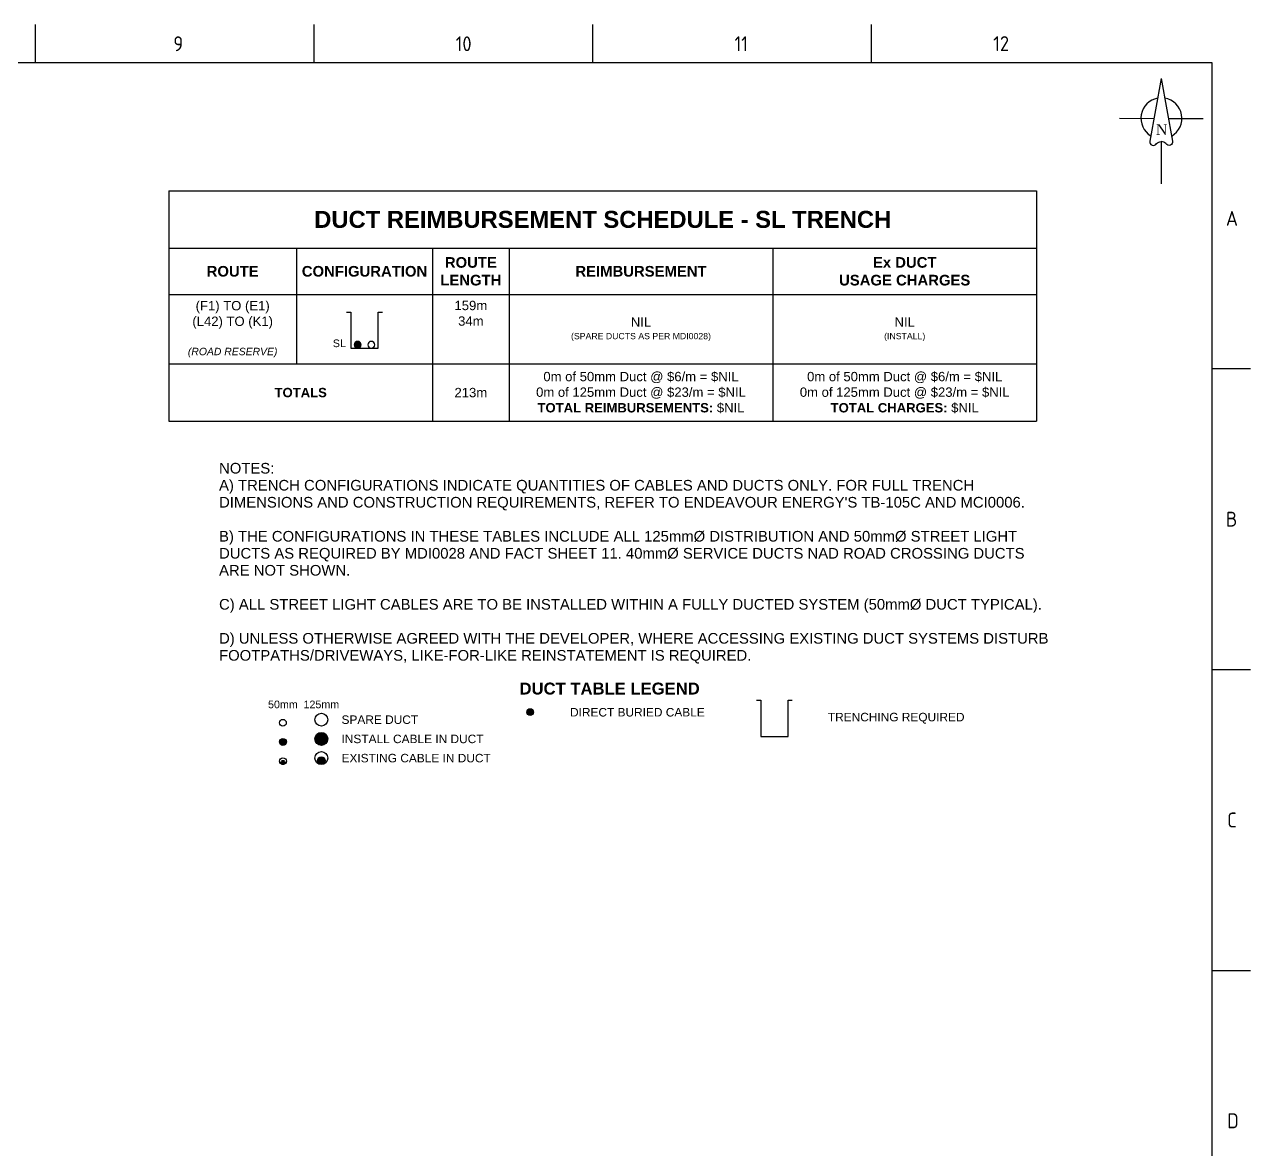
# Paper-space layout 'DUCT' of a CAD drawing. Extents: x 6 to 839, y -116 to 471.
# Drawn here: x 551.2 to 839.4, y 206 to 470.5 of the extents above; entities that cross this region are included whole.
import ezdxf
from ezdxf.enums import TextEntityAlignment as Align

# ---------------------------------------------------------------- set-up
doc = ezdxf.new("R2010")
doc.units = 0
doc.layers.add('_User Duct Profiles', color=8, linetype='Continuous')
doc.layers.add('Notes', color=7, linetype='Continuous')
doc.styles.add('ARIAL', font='arial.ttf', dxfattribs={"height": 2})
doc.styles.add('iecARIAL', font='arial.ttf', dxfattribs={"height": 2})
doc.styles.add('iecISOCP', font='isocp.shx')
doc.styles.add('iecNAME', font='times.ttf')
doc.styles.get("Standard").update_dxf_attribs({"font": 'isocp.shx'})

# ---------------------------------------------------------------- blocks, each defined once
blk = doc.blocks.new('NorthPnt 11(NP11)')
for p, q in [((-19.7, 0.02), (-3.49, 0)), ((3.32, 0), (19.7, -0.02)), ((-0.08, -10.94), (-0.08, -30.8))]:
    blk.add_line(p, q)
for points in [[(-0.08, 18.81), (-5.43, -10.68, 0.877048), (-2.29, -11.9, -0.1543), (-0.08, -10.94, 0.090511)], [(-0.08, 18.81), (5.26, -10.68, -0.877048), (2.13, -11.9, 0.1543), (-0.08, -10.94, -0.090511)]]:
    blk.add_lwpolyline(points, format="xyb")
for start, end in [(100.5988, 238.86433), (300.09942, 80.43745)]:
    blk.add_arc((0, 0), 9.64, start, end)
at = {"color": 7, "style": 'iecNAME'}
blk.add_text('N', height=5.02, dxfattribs=at).set_placement((-2.62, -7.82))
blk = doc.blocks.new('CABLE_LARGE_NEW')
h = blk.add_hatch(color=256)
edge = h.paths.add_edge_path()
edge.add_arc((0, 0.8), 0.8, 0, 360)
blk.add_circle((0, 0.8), 0.8)
for tag, flags, p in [('COND_CODE', 9, (1.5, 0)), ('STATE', 9, (1.5, -0.4)), ('XSECT_SIZE', 9, (1.5, -0.6)), ('Z', 1, (1.5, -1.6)), ('FB_REFERENCE', 9, (1.5, -0.2)), ('NOTES', 9, (1.5, -0.8)), ('OWNED_BY', 9, (1.5, -1)), ('OPERATED_BY', 9, (1.5, -1.2)), ('MAINTAINED_BY', 9, (1.5, -1.4))]:
    blk.add_attdef(tag, text='', height=0.2, dxfattribs=dict(flags=flags)).set_placement(p, align=Align.MIDDLE_LEFT)
blk = doc.blocks.new('DUCT_NEW')
blk.add_circle((0, 0.8), 0.8)
at = {"flags": 1}
blk.add_attdef('Z', (0, 0), '', height=0.2, dxfattribs=at)
at = {"flags": 9}
for tag, p in [('DUCT_CODE', (0, 0)), ('XSECT_TYPE', (0, -0.2)), ('STATE', (0, -0.6)), ('FB_REFERENCE', (0, -0.4)), ('NOTES', (0, -0.8)), ('OWNED_BY', (0, -1.02)), ('OPERATED_BY', (0, -1.23)), ('MAINTAINED_BY', (0, -1.42))]:
    blk.add_attdef(tag, text='', height=0.2, dxfattribs=at).set_placement(p, align=Align.MIDDLE_LEFT)
blk = doc.blocks.new('DUCT_50_NEW')
blk.add_circle((0, 0.4), 0.4)
at = {"flags": 1}
blk.add_attdef('Z', (0, 0), '', height=0.2, dxfattribs=at)
at = {"flags": 9}
for tag, p in [('DUCT_CODE', (0, 0)), ('XSECT_TYPE', (0, -0.2)), ('STATE', (0, -0.6)), ('FB_REFERENCE', (0, -0.4)), ('NOTES', (0, -0.8)), ('OWNED_BY', (0, -1.01)), ('OPERATED_BY', (0, -1.21)), ('MAINTAINED_BY', (0, -1.42))]:
    blk.add_attdef(tag, text='', height=0.2, dxfattribs=at).set_placement(p, align=Align.MIDDLE_LEFT)
blk = doc.blocks.new('TRENCH_HV_2_DUCTS')
blk.add_lwpolyline([(-2.1, 4.25), (-1.6, 4.25), (-1.6, 0), (1.6, 0), (1.6, 4.25), (2.1, 4.25)])
blk = doc.blocks.new('*T218')
at = {"layer": 'Notes', "color": 0, "linetype": 'ByBlock', "lineweight": -2, "transparency": 16777216}
for p, q in [((0, 0), (204, 0)), ((0, 0), (0, -54.22)), ((204, 0), (204, -54.22)), ((0, -13.5), (204, -13.5)), ((30, -13.5), (30, -40.71)), ((62, -13.5), (62, -54.22)), ((80, -13.5), (80, -54.22)), ((142, -13.5), (142, -54.22)), ((0, -24.41), (204, -24.41)), ((0, -40.71), (204, -40.71)), ((0, -54.22), (204, -54.22))]:
    blk.add_line(p, q, dxfattribs=at)
at = {"layer": 'Notes', "transparency": 16777216, "style": 'ARIAL'}
for s, insert, char_height, width, attachment_point in [('{\\fArial|b1|i0|c0|p34;DUCT REIMBURSEMENT SCHEDULE - SL TRENCH}', (102, -6.75), 4, 201.0667, 5), ('{\\fArial|b1|i0|c0|p34;ROUTE LENGTH}', (71, -18.95), 2.5, 15.0667, 5), ('{\\fArial|b1|i0|c0|p34;Ex DUCT\\PUSAGE CHARGES}', (173, -18.95), 2.5, 59.0667, 5), ('{\\fArial|b1|i0|c0|p34;ROUTE}', (15, -18.95), 2.5, 27.0667, 5), ('{\\fArial|b1|i0|c0|p34;CONFIGURATION}', (46, -18.95), 2.5, 29.0667, 5), ('{\\fArial|b1|i0|c0|p34;REIMBURSEMENT}', (111, -18.95), 2.5, 59.0667, 5), ('(F1) TO (E1)\\P(L42) TO (K1)\\P\\P{\\fArial|b0|i1|c0|p34;\\H0.79545x;(ROAD RESERVE\\H0.99999x;)}', (15, -32.56), 2.2, 27.0667, 5), ('159m\\P34m', (71, -25.87), 2.2, 15.0667, 2), ('NIL\\P{\\H0.66667x;(SPARE DUCTS AS PER MDI0028)}', (111, -32.56), 2.2, 59.0667, 5), ('NIL\\P{\\H0.66667x;(INSTALL)}', (173, -32.56), 2.2, 59.0667, 5), ('0m of 50mm Duct @ $6/m = $NIL\\P0m of 125mm Duct @ $23/m = $NIL{\\fArial|b1|i0|c0|p34;\\C0;\\PTOTAL REIMBURSEMENTS:\\fArial|b0|i0|c0|p34; $NIL}', (111, -47.47), 2.2, 59.0667, 5), ('0m of 50mm Duct @ $6/m = $NIL\\P0m of 125mm Duct @ $23/m = $NIL\\P{\\fArial|b1|i0|c0|p34;\\C0;TOTAL CHARGES:\\fArial|b0|i0|c0|p34; $NIL}', (173, -47.47), 2.2, 59.0667, 5), ('{\\fArial|b1|i0|c0|p34;TOTALS}', (31, -47.47), 2.2, 59.0667, 5), ('213m', (71, -47.47), 2.2, 15.0667, 5)]:
    blk.add_mtext(s, dxfattribs=dict(at, insert=insert, char_height=char_height, width=width, attachment_point=attachment_point))
blk = doc.blocks.new('A1_FRAME_TITLE')
at = {"layer": 'Notes', "linetype": 'Continuous'}
for p, q in [((547.7, 574.39), (547.7, 583.39)), ((613.21, 574.39), (613.21, 583.39)), ((678.72, 574.39), (678.72, 583.39)), ((744.23, 574.39), (744.23, 583.39)), ((833.35, 502.43), (824.35, 502.43)), ((824.37, 431.68), (833.35, 431.68)), ((824.35, 360.93), (833.35, 360.93))]:
    blk.add_line(p, q, dxfattribs=at)
at = {"layer": 'Notes', "color": 3, "linetype": 'Continuous'}
blk.add_line((824.37, 5.97), (824.37, 574.39), dxfattribs=at)
at = {"layer": 'Notes', "color": 3, "linetype": 'Continuous', "flags": 128}
blk.add_lwpolyline([(824.37, 574.39), (149.5, 574.39)], dxfattribs=at)
at = {"layer": 'Notes', "color": 7, "style": 'iecISOCP'}
for s, p in [('9', (580.11, 577.12)), ('10', (646.5, 577.12)), ('11', (712.06, 577.12)), ('12', (772.87, 577.16)), ('A', (827.58, 536.06)), ('B', (827.58, 465.31)), ('C', (827.87, 394.56)), ('D', (827.87, 323.81))]:
    blk.add_text(s, height=3.5, dxfattribs=at).set_placement(p)
for tag, p in [('CAP_NO', (513.19, 43.46)), ('IE_NUM', (513.05, 37.81)), ('REF_No_1', (335.24, 32.31)), ('REF_1', (362.52, 32.31)), ('HV_SWITCH', (513.46, 32.16)), ('GEN_WO', (441.71, 31.76)), ('REF_No_2', (335.24, 26.31)), ('REF_2', (362.52, 26.31)), ('OH_WO', (441.71, 25.81)), ('UBD_REF', (513.05, 25.83)), ('REF_No_3', (335.24, 20.31)), ('REF_3', (362.52, 20.31)), ('UG_WO', (441.71, 20.05)), ('GIS_MAP_No', (513.05, 20.04)), ('REF_No_4', (335.24, 14.31)), ('REF_4', (362.52, 14.31)), ('SUB_WO', (441.71, 13.81)), ('HV_OP_DIAG', (513.33, 14.2)), ('LGA', (512.95, 7.78))]:
    blk.add_attdef(tag, p, '', height=2.5, dxfattribs=at)
at = {"layer": 'Notes', "style": 'iecISOCP'}
for tag, p in [('T1', (684.37, 39.47)), ('T2', (684.37, 34.35)), ('T3', (684.37, 28.92)), ('T4', (684.37, 23.66)), ('T5', (684.37, 18.23)), ('T6', (684.37, 12.97))]:
    blk.add_attdef(tag, text='', height=3.5, dxfattribs=at).set_placement(p, align=Align.CENTER)
at = {"layer": 'Notes', "color": 7, "style": 'iecISOCP'}
for tag, p in [('scale', (567.76, 33.27)), ('DRAWN', (567.76, 24.93)), ('DATE', (567.76, 16.88)), ('DESIGN', (605.62, 9.15))]:
    blk.add_attdef(tag, text='', height=2.5, dxfattribs=at).set_placement(p, align=Align.CENTER)
at = {"layer": 'Notes', "color": 4, "style": 'iecISOCP'}
blk.add_attdef('NUM', text='', height=7, dxfattribs=at).set_placement((792.37, 20.12), align=Align.MIDDLE_CENTER)
at = {"layer": 'Notes', "color": 1, "style": 'iecISOCP'}
blk.add_attdef('REV', text='', height=5, dxfattribs=at).set_placement((820.05, 17.1), align=Align.CENTER)
at = {"layer": 'Notes', "color": 7, "style": 'iecISOCP'}
for tag, p in [('NS', (790.71, 8.12)), ('SHTS', (805.41, 8.12))]:
    blk.add_attdef(tag, text='', height=2.5, dxfattribs=at).set_placement(p, align=Align.MIDDLE)
at = {"layer": 'Notes', "style": 'iecISOCP'}
blk.add_attdef('ExportID', (9.08, 2.39), '', height=2.5, dxfattribs=at)
at = {"layer": 'Notes', "style": 'iecISOCP', "flags": 1}
for tag, p in [('ProjectType', (14.17, -26.8)), ('ProjectNumber', (23.56, -26.82)), ('DrawingNumber', (35.51, -26.8)), ('ProjectDescription', (47.56, -26.83)), ('ExportDate', (60.28, -26.79)), ('ExportUserName', (69.15, -26.8)), ('DesignerCompanyName', (81.48, -26.79)), ('ExportAreaOfInterest', (97.1, -26.81)), ('GIS_SUCCESS', (112, -26.78)), ('CAD_SUCCESS', (121.79, -26.78)), ('DEPOTCODE', (132.11, -26.88)), ('ExportCategories', (140.08, -26.8)), ('Comments', (154.38, -26.88))]:
    blk.add_attdef(tag, p, '', height=1, dxfattribs=at)

psp = doc.layouts.new('DUCT')

# ---------------------------------------------------------------- block references
psp.add_blockref('*T218', (585.1, 431.44))
at = {"layer": '_User Duct Profiles', "yscale": 2, "zscale": 2}
for name, p, xscale in [('TRENCH_HV_2_DUCTS', (631.1, 394.43), 2), ('DUCT_50_NEW', (632.7, 394.43), -2)]:
    psp.add_blockref(name, p, dxfattribs=dict(at, xscale=xscale))
at = {"layer": '_User Duct Profiles', "ltscale": 0.5, "xscale": -1}
psp.add_blockref('CABLE_LARGE_NEW', (629.5, 394.43), dxfattribs=at)
at = {"layer": 'Notes'}
for name, p in [('A1_FRAME_TITLE', (6.04, -112.85)), ('CABLE_LARGE_NEW', (670.05, 308.04)), ('CABLE_LARGE_NEW', (611.92, 301.01))]:
    psp.add_blockref(name, p, dxfattribs=at)
at = {"layer": 'Notes', "lineweight": 0, "xscale": 0.4999999999999994, "yscale": 0.4999999999999994, "zscale": 0.75}
psp.add_blockref('NorthPnt 11(NP11)', (818.45, 448.48, -3.06), dxfattribs=at)
at = {"layer": 'Notes'}
for name, p, xscale, yscale, zscale in [('TRENCH_HV_2_DUCTS', (727.47, 303.13), 2, 2, 2), ('DUCT_50_NEW', (611.91, 305.53), 2, 2, 2), ('DUCT_50_NEW', (611.92, 301.01), 2, 2, 2), ('DUCT_50_NEW', (611.92, 296.49), 2, 2, 2), ('CABLE_LARGE_NEW', (611.92, 296.49), 0.6, 0.6, 0.6)]:
    psp.add_blockref(name, p, dxfattribs=dict(at, xscale=xscale, yscale=yscale, zscale=zscale))
at = {"layer": 'Notes', "ltscale": 0.7}
for name, p, xscale, yscale, zscale in [('DUCT_NEW', (620.95, 305.53), 1.9, 1.9, 1.9), ('DUCT_NEW', (670.05, 308.04), 0.95, 0.95, 0.95), ('CABLE_LARGE_NEW', (620.95, 301.01), 1.9, 1.9, 1.9), ('DUCT_NEW', (620.95, 296.49), 1.9, 1.9, 1.9), ('CABLE_LARGE_NEW', (620.95, 296.49), 1.14, 1.14, 1.14)]:
    psp.add_blockref(name, p, dxfattribs=dict(at, xscale=xscale, yscale=yscale, zscale=zscale))

# ---------------------------------------------------------------- texts
at = {"layer": 'Notes', "color": 7, "style": 'iecARIAL'}
for s, p in [('SL', (625.19, 395.57)), ('50mm', (611.91, 310.64)), ('125mm', (620.95, 310.64))]:
    psp.add_text(s, height=1.8, dxfattribs=at).set_placement(p, align=Align.MIDDLE_CENTER)
for s, p in [('DIRECT BURIED CABLE', (679.42, 308.8)), ('TRENCHING REQUIRED', (740.04, 307.66)), ('SPARE DUCT', (625.7, 307.05)), ('INSTALL CABLE IN DUCT', (625.7, 302.53)), ('EXISTING CABLE IN DUCT', (625.7, 298.01))]:
    psp.add_text(s, height=2, dxfattribs=at).set_placement(p, align=Align.MIDDLE_LEFT)
at = {"layer": 'Notes', "linetype": 'ByBlock', "insert": (596.9, 367.44), "char_height": 2.5, "width": 195.5359, "attachment_point": 1, "line_spacing_factor": 0.96, "style": 'ARIAL'}
psp.add_mtext("NOTES:\\PA) TRENCH CONFIGURATIONS INDICATE QUANTITIES OF CABLES AND DUCTS ONLY. FOR FULL TRENCH DIMENSIONS AND CONSTRUCTION REQUIREMENTS, REFER TO ENDEAVOUR ENERGY'S TB-105C AND MCI0006.\\P\\PB) THE CONFIGURATIONS IN THESE TABLES INCLUDE ALL 125mm%%C DISTRIBUTION AND 50mm%%C STREET LIGHT DUCTS AS REQUIRED BY MDI0028 AND FACT SHEET 11. 40mm%%C SERVICE DUCTS NAD ROAD CROSSING DUCTS ARE NOT SHOWN.\\P\\PC) ALL STREET LIGHT CABLES ARE TO BE INSTALLED WITHIN A FULLY DUCTED SYSTEM (50mm%%C DUCT TYPICAL).\\P\\PD) UNLESS OTHERWISE AGREED WITH THE DEVELOPER, WHERE ACCESSING EXISTING DUCT SYSTEMS DISTURB FOOTPATHS/DRIVEWAYS, LIKE-FOR-LIKE REINSTATEMENT IS REQUIRED.", dxfattribs=at)
at = {"layer": 'Notes', "linetype": 'Continuous', "insert": (688.73, 314.35), "char_height": 3.5, "width": 46.6788, "attachment_point": 5, "style": 'iecARIAL'}
psp.add_mtext('{\\fArial|b1|i0|c0|p34;\\H0.8x;DUCT TABLE LEGEND}', dxfattribs=at)

doc.saveas('drawing.dxf')
